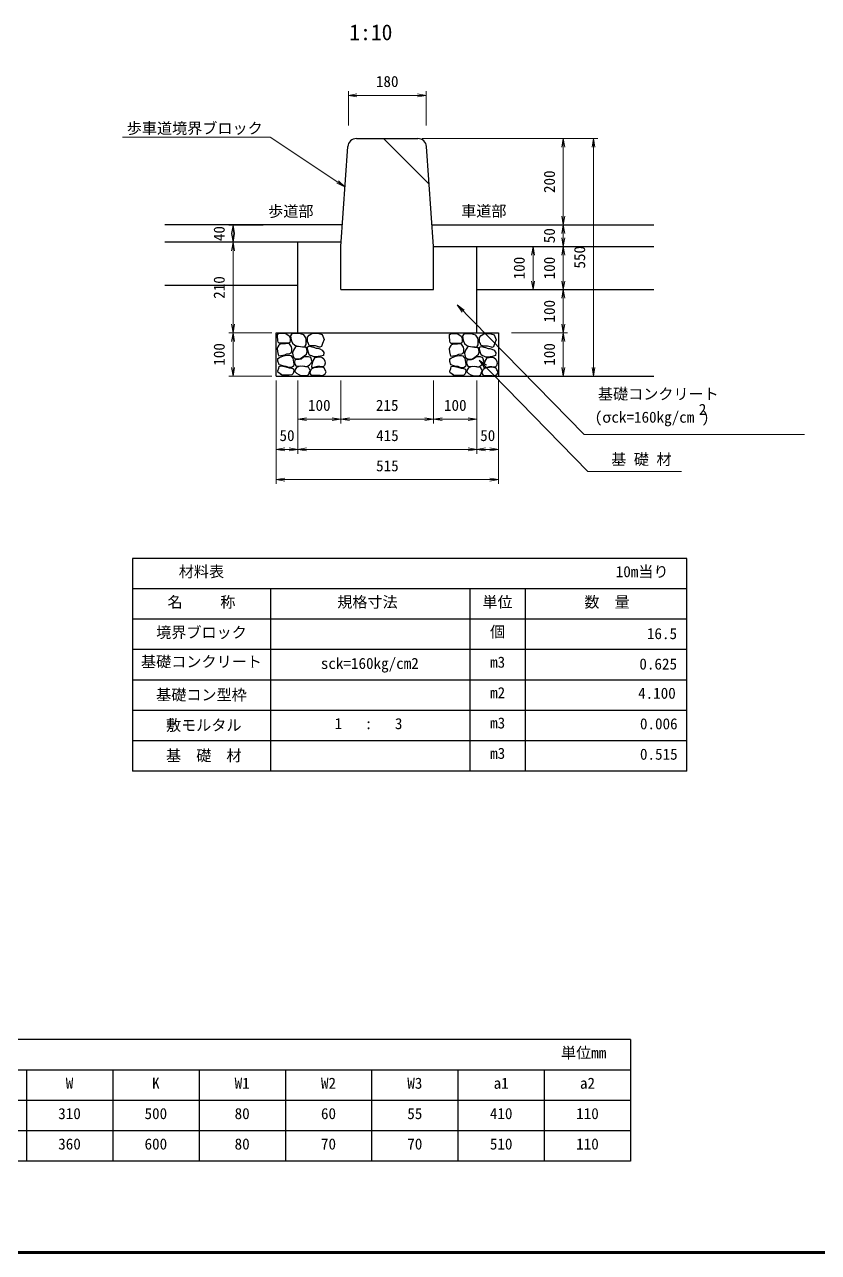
# Model space of a CAD drawing. Units: millimetres at full size, sheet at 1:20, with parts at 1:10. Extents: x 400 to 16420, y 400 to 11480.
# Drawn here: x 6999 to 10677, y 400 to 6088 of the extents above; entities that cross this region are included whole.
import ezdxf
from ezdxf.enums import TextEntityAlignment as Align

# ---------------------------------------------------------------- set-up
doc = ezdxf.new("R2010")
doc.units = ezdxf.units.MM
doc.header["$LTSCALE"] = 20
for name, color, linetype, lineweight in [('D-MTR-FRAM', 7, 'Continuous', 25), ('D-STR', 1, 'Continuous', 25), ('D-STR-DIM', 7, 'Continuous', 13), ('D-STR-HTXT', 7, 'Continuous', 13), ('D-TTL', 2, 'Continuous', 140)]:
    doc.layers.add(name, color=color, linetype=linetype, lineweight=lineweight)
for name, color, linetype in [('D-MTR-TXT', 7, 'Continuous'), ('D-STR-TXT', 7, 'Continuous'), ('D-TTL-TXT', 7, 'Continuous')]:
    doc.layers.add(name, color=color, linetype=linetype)
doc.styles.add('ＭＳ ゴシック', font='')
doc.styles.get('ＭＳ ゴシック').set_extended_font_data('MS Gothic')

# ---------------------------------------------------------------- blocks, each defined once
blk = doc.blocks.new('open_arrow')
at = {"color": 0, "linetype": 'Continuous', "lineweight": -2}
blk.add_lwpolyline([(7.5, 1.25), (0, 0), (7.5, -1.25)], dxfattribs=at)

msp = doc.modelspace()

# ---------------------------------------------------------------- linework, layer by layer
at = {"layer": 'D-MTR-FRAM'}
for p, q in [((10067.13, 3614.58), (7498.21, 3614.58)), ((7498.21, 3614.58), (7498.21, 2628.98)), ((10067.13, 2628.98), (10067.13, 3614.58)), ((10067.13, 3473.78), (7498.21, 3473.78)), ((8138.21, 3473.78), (8138.21, 2628.98)), ((9062.06, 3473.78), (9062.06, 2628.98)), ((9318.06, 3473.78), (9318.06, 2628.98)), ((10067.13, 3332.98), (7498.21, 3332.98)), ((10067.13, 3192.18), (7498.21, 3192.18)), ((10067.13, 3051.38), (7498.21, 3051.38)), ((10067.13, 2910.58), (7498.21, 2910.58)), ((10067.13, 2769.78), (7498.21, 2769.78)), ((10067.13, 2628.98), (7498.21, 2628.98)), ((9806.89, 1385.84), (5706.89, 1385.84)), ((9806.89, 1385.84), (9806.89, 822.64)), ((9806.89, 1245.04), (6606.89, 1245.04)), ((9806.89, 1245.04), (6606.89, 1245.04)), ((7006.89, 1245.04), (7006.89, 822.64)), ((7406.89, 1245.04), (7406.89, 822.64)), ((7806.89, 1245.04), (7806.89, 822.64)), ((8206.89, 1245.04), (8206.89, 822.64)), ((8606.89, 1245.04), (8606.89, 822.64)), ((9006.89, 1245.04), (9006.89, 822.64)), ((9406.89, 1245.04), (9406.89, 822.64)), ((9806.89, 1104.24), (5706.89, 1104.24)), ((9806.89, 963.44), (5706.89, 963.44)), ((9806.89, 822.64), (5706.89, 822.64))]:
    msp.add_line(p, q, dxfattribs=at)
at = {"layer": 'D-STR'}
for p, q in [((8463.86, 5059.62), (8496.26, 5522.41)), ((8536.16, 5559.62), (8821.56, 5559.62)), ((8873.69, 5347.82), (8661.89, 5559.62)), ((8893.86, 5059.62), (8861.47, 5522.41)), ((8470.83, 5159.62), (7648.55, 5159.62)), ((8886.9, 5159.62), (9914.18, 5159.62)), ((8465.25, 5079.62), (7648.55, 5079.62)), ((8264.71, 4659.62), (8264.71, 5079.62)), ((8463.86, 4859.62), (8463.86, 5059.62)), ((8893.86, 5059.62), (9914.18, 5059.62)), ((8893.86, 4859.62), (8893.86, 5059.62)), ((9094.71, 4659.62), (9094.71, 5059.62)), ((8264.71, 4879.62), (7648.55, 4879.62)), ((8463.86, 4859.62), (8893.86, 4859.62)), ((9093.01, 4859.62), (9914.18, 4859.62)), ((8164.71, 4659.62), (9194.71, 4659.62)), ((8164.71, 4459.62), (8164.71, 4659.62)), ((9194.71, 4659.62), (9194.71, 4459.62)), ((8164.71, 4459.62), (9194.71, 4459.62)), ((9194.71, 4459.62), (9914.18, 4459.62))]:
    msp.add_line(p, q, dxfattribs=at)
for points in [[(8177.52, 4553.4), (8195.85, 4555.83), (8203.8, 4557.81), (8214.39, 4561.79), (8226.98, 4564.44), (8233.82, 4567.53), (8236.91, 4574.15), (8236.91, 4578.35), (8236.91, 4587.4), (8235.59, 4594.9), (8228.97, 4603.51), (8225.43, 4607.93), (8219.69, 4610.58), (8206.89, 4609.25), (8201.59, 4609.25), (8191.21, 4609.25), (8180.61, 4605.72), (8177.08, 4603.07), (8172.67, 4595.12), (8168.47, 4586.51), (8170.68, 4573.27), (8173.33, 4559.36)], [(8225.21, 4613.67), (8211.08, 4611.24), (8186.58, 4611.24), (8178.63, 4612.12), (8174.43, 4616.1), (8172.67, 4622.72), (8171.78, 4630.67), (8171.12, 4637.96), (8170.46, 4645.9), (8170.9, 4652.97), (8178.85, 4657.83), (8195.85, 4657.61), (8206.67, 4657.61), (8218.59, 4650.98), (8223.89, 4646.12), (8229.19, 4635.53), (8229.19, 4623.61), (8226.98, 4614.55)], [(8252.37, 4656.28), (8241.99, 4656.06), (8236.03, 4652.75), (8230.07, 4645.68), (8232.5, 4634.2), (8235.15, 4622.28), (8240.23, 4611.24), (8250.16, 4601.75), (8258.77, 4599.32), (8276.65, 4596.01), (8285.93, 4595.35), (8294.54, 4595.12), (8299.17, 4597.55), (8303.15, 4606.16), (8303.81, 4616.54), (8304.03, 4628.68), (8301.6, 4635.75), (8292.99, 4650.98), (8270.69, 4655.84)], [(8365.63, 4594.02), (8346.2, 4598.88), (8326.77, 4598.66), (8316.39, 4603.29), (8314.41, 4611.46), (8309.77, 4618.53), (8309.77, 4629.79), (8309.99, 4639.06), (8316.62, 4648.99), (8329.2, 4656.5), (8347.52, 4657.61), (8361.43, 4656.94), (8377.33, 4651.42), (8380.86, 4644.14), (8386.82, 4628.9), (8379.76, 4609.7), (8375.12, 4596.01), (8366.07, 4593.8)], [(8974.49, 4552.03), (8992.82, 4554.46), (9000.76, 4556.45), (9011.36, 4560.42), (9023.95, 4563.07), (9030.79, 4566.16), (9033.88, 4572.78), (9033.88, 4576.98), (9033.88, 4586.03), (9032.56, 4593.54), (9025.93, 4602.15), (9022.4, 4606.56), (9016.66, 4609.21), (9003.86, 4607.89), (8998.56, 4607.89), (8988.18, 4607.89), (8977.58, 4604.35), (8974.05, 4601.71), (8969.63, 4593.76), (8965.44, 4585.15), (8967.65, 4571.9), (8970.3, 4557.99)], [(9022.18, 4612.3), (9008.05, 4609.87), (8983.54, 4609.87), (8975.6, 4610.76), (8971.4, 4614.73), (8969.63, 4621.35), (8968.75, 4629.3), (8968.09, 4636.59), (8967.43, 4644.54), (8967.87, 4651.6), (8975.82, 4656.46), (8992.82, 4656.24), (9003.63, 4656.24), (9015.56, 4649.61), (9020.86, 4644.76), (9026.15, 4634.16), (9026.15, 4622.24), (9023.95, 4613.19)], [(9049.34, 4654.91), (9038.96, 4654.69), (9033, 4651.38), (9027.04, 4644.32), (9029.47, 4632.84), (9032.11, 4620.91), (9037.19, 4609.87), (9047.13, 4600.38), (9055.74, 4597.95), (9073.62, 4594.64), (9082.89, 4593.98), (9091.5, 4593.76), (9096.14, 4596.19), (9100.12, 4604.8), (9100.78, 4615.17), (9101, 4627.32), (9098.57, 4634.38), (9089.96, 4649.61), (9067.66, 4654.47)], [(9162.6, 4592.65), (9143.17, 4597.51), (9123.74, 4597.29), (9113.36, 4601.93), (9111.37, 4610.1), (9106.74, 4617.16), (9106.74, 4628.42), (9106.96, 4637.69), (9113.58, 4647.63), (9126.17, 4655.13), (9144.49, 4656.24), (9158.4, 4655.58), (9174.3, 4650.06), (9177.83, 4642.77), (9183.79, 4627.54), (9176.73, 4608.33), (9172.09, 4594.64), (9163.04, 4592.43)], [(8211.08, 4504.38), (8201.59, 4505.49), (8194.52, 4506.81), (8185.91, 4509.9), (8177.74, 4512.11), (8175.98, 4517.41), (8173.11, 4523.15), (8172.45, 4528.01), (8172.45, 4535.07), (8172.67, 4541.25), (8179.95, 4545.23), (8187.9, 4548.32), (8198.06, 4552.51), (8215.28, 4556.27), (8225.87, 4556.27), (8231.84, 4554.94), (8235.81, 4549.42), (8240.89, 4543.02), (8244.86, 4523.81), (8246.85, 4513.88), (8244.86, 4505.05), (8238.9, 4501.07), (8223, 4499.53)], [(8253.47, 4594.46), (8245.3, 4580.11), (8240.67, 4566.86), (8242.21, 4556.93), (8244.42, 4547.44), (8250.82, 4541.48), (8262.08, 4539.05), (8276.65, 4541.03), (8294.1, 4552.96), (8304.47, 4561.57), (8308.45, 4571.72), (8306.46, 4583.64), (8302.93, 4592.25), (8289.9, 4594.02), (8276.65, 4594.9), (8256.56, 4597.11)], [(8370.26, 4551.19), (8348.85, 4548.32), (8339.58, 4548.98), (8330.08, 4552.51), (8323.46, 4553.84), (8317.06, 4558.48), (8314.85, 4569.07), (8311.1, 4578.79), (8309.77, 4588.28), (8309.99, 4594.9), (8319.26, 4597.33), (8329.64, 4595.35), (8336.93, 4593.8), (8350.39, 4588.5), (8357.02, 4588.94), (8366.95, 4585.19), (8376.89, 4580.11), (8384.84, 4568.85), (8383.73, 4555.38)], [(9008.05, 4503.02), (8998.56, 4504.12), (8991.49, 4505.45), (8982.88, 4508.54), (8974.71, 4510.74), (8972.95, 4516.04), (8970.08, 4521.78), (8969.41, 4526.64), (8969.41, 4533.71), (8969.63, 4539.89), (8976.92, 4543.86), (8984.87, 4546.95), (8995.02, 4551.15), (9012.24, 4554.9), (9022.84, 4554.9), (9028.8, 4553.58), (9032.78, 4548.06), (9037.86, 4541.65), (9041.83, 4522.45), (9043.82, 4512.51), (9041.83, 4503.68), (9035.87, 4499.71), (9019.97, 4498.16)], [(9050.44, 4593.1), (9042.27, 4578.74), (9037.63, 4565.5), (9039.18, 4555.56), (9041.39, 4546.07), (9047.79, 4540.11), (9059.05, 4537.68), (9073.62, 4539.67), (9091.06, 4551.59), (9101.44, 4560.2), (9105.41, 4570.35), (9103.43, 4582.28), (9099.89, 4590.89), (9086.87, 4592.65), (9073.62, 4593.54), (9053.53, 4595.74)], [(9167.23, 4549.82), (9145.82, 4546.95), (9136.54, 4547.61), (9127.05, 4551.15), (9120.43, 4552.47), (9114.02, 4557.11), (9111.82, 4567.71), (9108.06, 4577.42), (9106.74, 4586.91), (9106.96, 4593.54), (9116.23, 4595.97), (9126.61, 4593.98), (9133.89, 4592.43), (9147.36, 4587.13), (9153.99, 4587.58), (9163.92, 4583.82), (9173.86, 4578.74), (9181.8, 4567.48), (9180.7, 4554.02)], [(8185.33, 4468.26), (8173.88, 4476.04), (8171.6, 4483.83), (8176.02, 4496.07), (8178.46, 4504.43), (8188.22, 4507.15), (8203.09, 4503.09), (8224.02, 4497.01), (8235.69, 4496.19), (8245.3, 4492.98), (8245.76, 4481.99), (8243.93, 4471.01), (8237.06, 4464.6), (8225.16, 4463.22), (8208.22, 4463.22), (8191.74, 4463.22), (8183.96, 4468.26)], [(8250.16, 4535.29), (8249.06, 4522.49), (8250.38, 4513.88), (8256.12, 4507.25), (8270.25, 4505.71), (8284.16, 4506.81), (8300.06, 4503.72), (8308, 4503.5), (8319.26, 4512.11), (8331.85, 4525.36), (8324.78, 4545.23), (8314.41, 4549.2), (8298.51, 4549.2), (8290.56, 4547.44), (8280.41, 4538.38), (8270.47, 4536.18), (8256.78, 4536.4)], [(8270.03, 4503.28), (8258.11, 4499.09), (8252.15, 4490.03), (8250.82, 4480.1), (8258.33, 4472.59), (8270.03, 4466.19), (8278.86, 4462.66), (8293.43, 4461.55), (8309.77, 4463.54), (8315.73, 4466.19), (8317.94, 4475.68), (8321.25, 4485.4), (8315.73, 4498.2), (8310.43, 4502.62), (8296.97, 4503.06), (8278.42, 4505.49)], [(8338.91, 4498.2), (8326.33, 4491.36), (8321.47, 4481.2), (8319.71, 4471.93), (8326.33, 4464.2), (8336.26, 4462.88), (8343.11, 4463.76), (8355.47, 4463.54), (8368.06, 4463.32), (8374.9, 4462.22), (8382.85, 4463.76), (8391.24, 4469.06), (8395.88, 4479.66), (8390.36, 4490.03), (8386.38, 4496.88), (8376.67, 4500.63), (8365.19, 4501.29), (8355.25, 4499.75)], [(8329.86, 4502.4), (8331.63, 4513.88), (8335.82, 4529.33), (8345.76, 4545.67), (8364.08, 4548.32), (8376.67, 4546.77), (8385.5, 4538.83), (8390.58, 4527.79), (8391.46, 4519.62), (8388.59, 4508.36), (8383.29, 4503.06), (8374.46, 4501.96), (8366.73, 4503.94), (8355.25, 4503.94), (8349.51, 4502.4), (8343.55, 4499.97), (8333.17, 4498.2)], [(8982.3, 4466.89), (8970.85, 4474.68), (8968.56, 4482.46), (8972.99, 4494.71), (8975.43, 4503.06), (8985.19, 4505.78), (9000.06, 4501.72), (9020.99, 4495.65), (9032.66, 4494.82), (9042.27, 4491.62), (9042.73, 4480.63), (9040.9, 4469.64), (9034.03, 4463.23), (9022.13, 4461.86), (9005.19, 4461.86), (8988.71, 4461.86), (8980.92, 4466.89)], [(9047.13, 4533.93), (9046.02, 4521.12), (9047.35, 4512.51), (9053.09, 4505.89), (9067.22, 4504.34), (9081.13, 4505.45), (9097.02, 4502.35), (9104.97, 4502.13), (9116.23, 4510.74), (9128.82, 4523.99), (9121.75, 4543.86), (9111.37, 4547.84), (9095.48, 4547.84), (9087.53, 4546.07), (9077.37, 4537.02), (9067.44, 4534.81), (9053.75, 4535.03)], [(9067, 4501.91), (9055.08, 4497.72), (9049.11, 4488.67), (9047.79, 4478.73), (9055.3, 4471.22), (9067, 4464.82), (9075.83, 4461.29), (9090.4, 4460.19), (9106.74, 4462.17), (9112.7, 4464.82), (9114.91, 4474.32), (9118.22, 4484.03), (9112.7, 4496.84), (9107.4, 4501.25), (9093.93, 4501.69), (9075.39, 4504.12)], [(9135.88, 4496.84), (9123.3, 4489.99), (9118.44, 4479.84), (9116.67, 4470.56), (9123.3, 4462.84), (9133.23, 4461.51), (9140.08, 4462.39), (9152.44, 4462.17), (9165.02, 4461.95), (9171.87, 4460.85), (9179.82, 4462.39), (9188.21, 4467.69), (9192.84, 4478.29), (9187.32, 4488.67), (9183.35, 4495.51), (9173.63, 4499.26), (9162.15, 4499.93), (9152.22, 4498.38)], [(9126.83, 4501.03), (9128.6, 4512.51), (9132.79, 4527.97), (9142.73, 4544.3), (9161.05, 4546.95), (9173.63, 4545.41), (9182.47, 4537.46), (9187.54, 4526.42), (9188.43, 4518.25), (9185.56, 4506.99), (9180.26, 4501.69), (9171.43, 4500.59), (9163.7, 4502.58), (9152.22, 4502.58), (9146.48, 4501.03), (9140.52, 4498.6), (9130.14, 4496.84)]]:
    msp.add_lwpolyline(points, close=True, dxfattribs=at)
for centre, start, end in [((8536.16, 5519.62), 90, 175.99583), ((8821.56, 5519.62), 4.00417, 90)]:
    msp.add_arc(centre, 40, start, end, dxfattribs=at)
at = {"layer": 'D-STR-DIM'}
for p, q in [((8498.86, 5619.62), (8498.86, 5779.62)), ((8498.86, 5759.62), (8858.86, 5759.62)), ((8858.86, 5619.62), (8858.86, 5779.62)), ((8841.56, 5559.62), (9514.71, 5559.62)), ((8841.56, 5559.62), (9654.71, 5559.62)), ((9494.71, 5559.62), (9494.71, 5159.62)), ((9634.71, 5559.62), (9634.71, 4459.62)), ((8104.71, 5159.13), (7944.5, 5159.13)), ((7964.5, 5159.13), (7964.5, 5079.62)), ((9254.71, 5159.62), (9514.71, 5159.62)), ((9254.71, 5159.62), (9514.71, 5159.62)), ((9494.71, 5159.62), (9494.71, 5059.62)), ((8104.71, 5079.62), (7944.5, 5079.62)), ((8104.71, 5079.62), (7944.5, 5079.62)), ((7964.5, 5079.62), (7964.5, 4659.62)), ((9254.71, 5059.62), (9514.71, 5059.62)), ((9254.71, 5059.62), (9514.71, 5059.62)), ((9254.71, 5059.62), (9374.71, 5059.62)), ((9354.71, 5059.62), (9354.71, 4859.62)), ((9494.71, 5059.62), (9494.71, 4859.62)), ((9254.71, 4859.62), (9514.71, 4859.62)), ((9254.71, 4859.62), (9514.71, 4859.62)), ((9254.71, 4859.62), (9374.71, 4859.62)), ((9494.71, 4859.62), (9494.71, 4659.62)), ((8144.71, 4659.62), (7944.5, 4659.62)), ((8144.71, 4659.62), (7944.5, 4659.62)), ((7964.5, 4659.62), (7964.5, 4459.62)), ((9254.71, 4659.62), (9514.71, 4659.62)), ((9254.71, 4659.62), (9514.71, 4659.62)), ((9494.71, 4659.62), (9494.71, 4459.62)), ((8144.71, 4459.62), (7944.5, 4459.62)), ((8164.71, 4439.62), (8164.71, 3959.62)), ((8164.71, 4439.62), (8164.71, 4099.62)), ((8264.71, 4439.62), (8264.71, 4239.62)), ((8264.71, 4439.62), (8264.71, 4099.62)), ((8264.71, 4439.62), (8264.71, 4099.62)), ((8463.86, 4439.62), (8463.86, 4239.62)), ((8463.86, 4439.62), (8463.86, 4239.62)), ((8893.86, 4439.62), (8893.86, 4239.62)), ((8893.86, 4439.62), (8893.86, 4239.62)), ((9094.71, 4439.62), (9094.71, 4099.62)), ((9094.71, 4439.62), (9094.71, 4239.62)), ((9094.71, 4439.62), (9094.71, 4099.62)), ((9194.71, 4439.62), (9194.71, 3959.62)), ((9194.71, 4439.62), (9194.71, 4099.62)), ((9214.71, 4459.62), (9654.71, 4459.62)), ((9214.71, 4459.62), (9514.71, 4459.62)), ((8264.71, 4259.62), (8463.86, 4259.62)), ((8463.86, 4259.62), (8893.86, 4259.62)), ((8893.86, 4259.62), (9094.71, 4259.62)), ((8264.71, 4119.62), (8164.71, 4119.62)), ((8264.71, 4119.62), (9094.71, 4119.62)), ((9094.71, 4119.62), (9194.71, 4119.62)), ((8164.71, 3979.62), (9194.71, 3979.62))]:
    msp.add_line(p, q, dxfattribs=at)
at = {"layer": 'D-STR-HTXT'}
for points in [[(8483.19, 5335.81), (8137.32, 5566.11), (7452.02, 5566.11)], [(9003, 4788.69), (9591.72, 4188.01), (10612.02, 4188.01)], [(9105.7, 4533.62), (9608.16, 4018.08), (10042.02, 4018.08)]]:
    msp.add_lwpolyline(points, dxfattribs=at)
at = {"layer": 'D-TTL'}
msp.add_line((400, 400), (16420, 400), dxfattribs=at)

# ---------------------------------------------------------------- block references
at = {"layer": 'D-STR-DIM', "xscale": 5.33, "yscale": 5.33}
for p in [(8498.86, 5759.62), (8264.71, 4259.62), (8463.86, 4259.62), (8893.86, 4259.62), (8164.71, 4119.62), (8264.71, 4119.62), (9094.71, 4119.62), (8164.71, 3979.62)]:
    msp.add_blockref('open_arrow', p, dxfattribs=at)
for p, rotation in [((8858.86, 5759.62), 180), ((9494.71, 5559.62), 270), ((9634.71, 5559.62), 270), ((9494.71, 5159.62), 90), ((7964.5, 5159.13), 270), ((7964.5, 5079.62), 90), ((9494.71, 5159.62), 270), ((7964.5, 5079.62), 270), ((9494.71, 5059.62), 90), ((9354.71, 5059.62), 270), ((9494.71, 5059.62), 270), ((9354.71, 4859.62), 90), ((9494.71, 4859.62), 90), ((9494.71, 4859.62), 270), ((7964.5, 4659.62), 90), ((9494.71, 4659.62), 90), ((7964.5, 4659.62), 270), ((9494.71, 4659.62), 270), ((7964.5, 4459.62), 90), ((9494.71, 4459.62), 90), ((9634.71, 4459.62), 90), ((8463.86, 4259.62), 180), ((8893.86, 4259.62), 180), ((9094.71, 4259.62), 180), ((8264.71, 4119.62), 180), ((9094.71, 4119.62), 180), ((9194.71, 4119.62), 180), ((9194.71, 3979.62), 180)]:
    msp.add_blockref('open_arrow', p, dxfattribs=dict(at, rotation=rotation))
at = {"layer": 'D-STR-HTXT', "xscale": 5.33, "yscale": 5.33}
for p, rotation in [((8483.19, 5335.81), 146.3), ((9003, 4788.69), 314.4), ((9105.7, 4533.62), 314.3)]:
    msp.add_blockref('open_arrow', p, dxfattribs=dict(at, rotation=rotation))

# ---------------------------------------------------------------- texts
at = {"layer": 'D-MTR-TXT', "style": 'ＭＳ ゴシック'}
for s, p in [('材料表', (7818.21, 3579.18)), ('10m当り', (9860.31, 3579.18)), ('名     称', (7818.21, 3438.38)), ('規格寸法', (8587.47, 3438.38)), ('単位', (9190.06, 3438.38)), ('数  量', (9697.34, 3438.38)), ('境界ブロック', (7818.21, 3297.58)), ('個', (9190.54, 3300.73)), ('基礎コンクリート', (7818.21, 3162.17)), ('sck=160kg/cm2', (8598.28, 3154.11)), ('m3', (9190.54, 3159.93)), ('基礎コン型枠', (7818.21, 3008.64)), ('m2', (9190.54, 3018.4)), ('敷モルタル', (7828.99, 2867.84)), ('1   :   3', (8592.53, 2875.18)), ('m3', (9190.54, 2878.33)), ('基  礎  材', (7828.99, 2727.04)), ('m3', (9190.54, 2737.53)), ('単位mm', (9589.14, 1350.44)), ('W', (7206.89, 1209.64)), ('K', (7606.89, 1209.64)), ('W1', (8006.89, 1209.64)), ('W2', (8406.89, 1209.64)), ('W3', (8806.89, 1209.64)), ('a1', (9206.89, 1209.64)), ('a2', (9606.89, 1209.64)), ('310', (7206.89, 1068.84)), ('500', (7606.89, 1068.84)), ('80', (8006.89, 1068.84)), ('60', (8406.89, 1068.84)), ('55', (8806.89, 1068.84)), ('410', (9206.89, 1068.84)), ('110', (9606.89, 1068.84)), ('360', (7206.89, 928.04)), ('600', (7606.89, 928.04)), ('80', (8006.89, 928.04)), ('70', (8406.89, 928.04)), ('70', (8806.89, 928.04)), ('510', (9206.89, 928.04)), ('110', (9606.89, 928.04))]:
    msp.add_text(s, height=51.32, dxfattribs=at).set_placement(p, align=Align.TOP_CENTER)
for s, p in [('16.5', (10021.88, 3292.16)), ('0.625', (10021.88, 3151.36)), ('4.100', (10015.9, 3015.98)), ('0.006', (10024.57, 2874.41)), ('0.515', (10024.57, 2733.61))]:
    msp.add_text(s, height=51.32, dxfattribs=at).set_placement(p, align=Align.TOP_RIGHT)
at = {"layer": 'D-STR-DIM', "style": 'ＭＳ ゴシック'}
for s, p in [('180', (8678.86, 5849.62)), ('100', (8364.29, 4349.62)), ('215', (8678.86, 4349.62)), ('100', (8994.29, 4349.62)), ('50', (8214.71, 4209.62)), ('50', (9144.71, 4209.62)), ('415', (8679.71, 4209.62)), ('515', (8679.71, 4069.62))]:
    msp.add_text(s, height=51.32, dxfattribs=at).set_placement(p, align=Align.TOP_CENTER)
for s, p in [('200', (9404.71, 5359.62)), ('40', (7874.5, 5119.38)), ('50', (9404.71, 5109.62)), ('100', (9264.71, 4959.62)), ('100', (9404.71, 4959.62)), ('550', (9544.71, 5009.62)), ('210', (7874.5, 4869.62)), ('100', (9404.71, 4759.62)), ('100', (7874.5, 4559.62)), ('100', (9404.71, 4559.62))]:
    msp.add_text(s, height=51.32, rotation=90, dxfattribs=at).set_placement(p, align=Align.TOP_CENTER)
at = {"layer": 'D-STR-HTXT', "style": 'ＭＳ ゴシック'}
for s, p in [('歩車道境界ブロック', (7472.02, 5566.11)), ('基礎コンクリート', (9655.34, 4335.35)), ('2', (10122.8, 4264.05)), ('(σck=160kg/cm ) ', (9640.29, 4228.01)), ('基 礎 材', (9716.59, 4032.7))]:
    msp.add_text(s, height=51.32, dxfattribs=at).set_placement(p, align=Align.BOTTOM_LEFT)
at = {"layer": 'D-STR-TXT', "style": 'ＭＳ ゴシック'}
for s, p in [('歩道部', (8127.34, 5181.64)), ('車道部', (9021.45, 5182.89))]:
    msp.add_text(s, height=51.32, dxfattribs=at).set_placement(p, align=Align.BOTTOM_LEFT)
at = {"layer": 'D-TTL-TXT', "style": 'ＭＳ ゴシック'}
msp.add_text('1:10', height=73.31, dxfattribs=at).set_placement((8603.2, 5993.18), align=Align.BOTTOM_CENTER)

doc.saveas('drawing.dxf')
